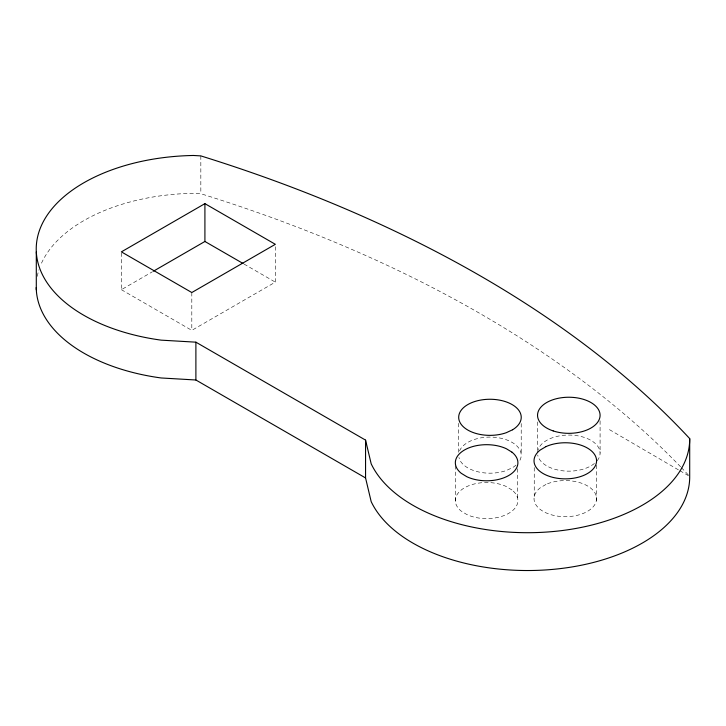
<?xml version="1.0" encoding="UTF-8"?>
<svg xmlns="http://www.w3.org/2000/svg" width="726" height="726" viewBox="0 0 726 726"><rect width="100%" height="100%" fill="white"/><g stroke="black" fill="none" stroke-linecap="round" stroke-linejoin="round"><path stroke-width="0.54" stroke-dasharray="3.63 2.72" d="M121.387 252.984L121.387 289.692L152.46 271.751M121.387 289.692L191.809 330.357L275.335 282.133L275.335 244.308M680.607 466.818A1199.915 692.767 0 0 0 200.83 193.724L193.434 193.297A162.134 93.609 0 0 0 40.547 265.389M244.036 264.064L275.335 282.133M609.459 429.647L678.937 470.158M679.917 470.72L688.72 475.857M600.084 420.844L600.084 453.106M596.345 465.185L596.345 500.777M537.539 421.96L537.539 449.775M534.245 467.571L534.245 496.493M521.214 423.539L521.214 454.685M517.729 468.724L517.729 498.753M458.696 423.331L458.696 452.253M455.511 465.656L455.511 502.374M200.83 155.899L200.83 193.724M191.809 292.533L191.809 330.357M37.253 276.352A162.134 93.609 0 0 1 38.968 269.727M681.378 467.617A1199.915 692.767 0 0 1 688.956 475.63M459.558 450.91A31.272 18.05 0 0 1 499.651 437.978A31.272 18.05 0 0 1 518.827 462.072M516.014 465.121A31.272 18.05 0 0 1 512.61 467.58L506.267 470.539A31.272 18.05 0 0 1 458.95 457.471M537.585 452.171A31.272 18.05 0 0 1 576.907 435.673A31.272 18.05 0 0 1 596.672 461.309M594.431 463.46A31.272 18.05 0 0 1 560.989 470.584A31.272 18.05 0 0 1 537.712 454.993M545.97 484.442L540.262 487.818A31.272 18.05 0 0 0 558.893 516.304A31.272 18.05 0 0 0 595.747 494.524A31.272 18.05 0 0 0 545.97 484.442M512.002 490.014L506.403 486.583A31.272 18.05 0 0 0 465.194 487.409A31.272 18.05 0 0 0 461.237 511.113L466.836 514.543A31.272 18.05 0 0 0 508.046 513.718A31.272 18.05 0 0 0 512.002 490.014"/><path stroke-width="1.09" d="M204.913 203.643L121.387 251.868L191.809 292.533L275.335 244.308L204.913 203.643L204.913 241.468L153.44 271.188M195.893 342.173L161.181 340.149A162.134 93.609 0 0 1 37.044 239.644A162.134 93.609 0 0 1 193.434 155.473L200.83 155.899A1199.915 692.767 0 0 1 689.7 438.604L689.7 476.428A162.134 93.609 0 0 1 642.819 542.767L642.211 543.112A162.134 93.609 0 0 1 371.177 501.621L365.559 477.944L365.559 440.119L195.893 342.173L195.893 379.997L365.559 477.944M195.893 379.997L161.181 377.974A162.134 93.609 0 0 1 36.227 287.496M204.913 241.468L243.065 263.493M365.559 440.119L371.177 463.805A162.134 93.609 0 0 0 642.211 505.287L642.819 504.942A162.134 93.609 0 0 0 689.7 438.604M36.3 251.886L36.3 289.701M545.97 446.617L540.262 449.993A31.272 18.05 0 0 0 558.893 478.479A31.272 18.05 0 0 0 595.747 456.699A31.272 18.05 0 0 0 545.97 446.617M512.61 429.756L506.267 432.714A31.272 18.05 0 0 1 458.886 419.338A31.272 18.05 0 0 1 499.915 400.198A31.272 18.05 0 0 1 512.61 429.756M512.002 452.189L506.403 448.759A31.272 18.05 0 0 0 465.194 449.585A31.272 18.05 0 0 0 461.237 473.288L466.836 476.719A31.272 18.05 0 0 0 508.046 475.893A31.272 18.05 0 0 0 512.002 452.189M553.176 430.917A31.272 18.05 0 0 0 600.084 415.281A31.272 18.05 0 0 0 553.176 399.654A31.272 18.05 0 0 0 553.176 430.917"/></g></svg>
